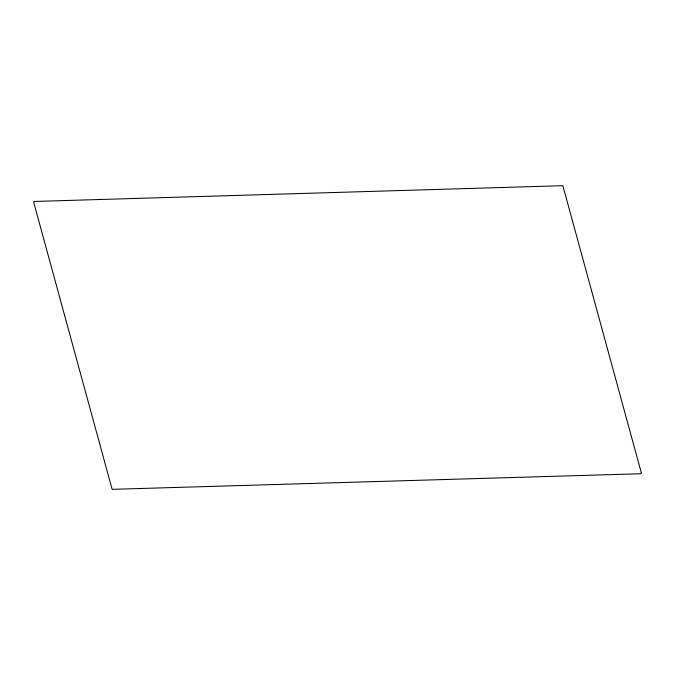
<?xml version="1.0" encoding="UTF-8"?>
<svg xmlns="http://www.w3.org/2000/svg" width="675" height="675" viewBox="0 0 675 675"><rect width="100%" height="100%" fill="white"/><g stroke="black" fill="none" stroke-linecap="round" stroke-linejoin="round"><path stroke-width="1.01" d="M641.25 472.559L640.972 473.732L112.134 489.333L33.75 202.483L34.02 201.471L562.857 185.684L641.25 472.559"/></g></svg>
